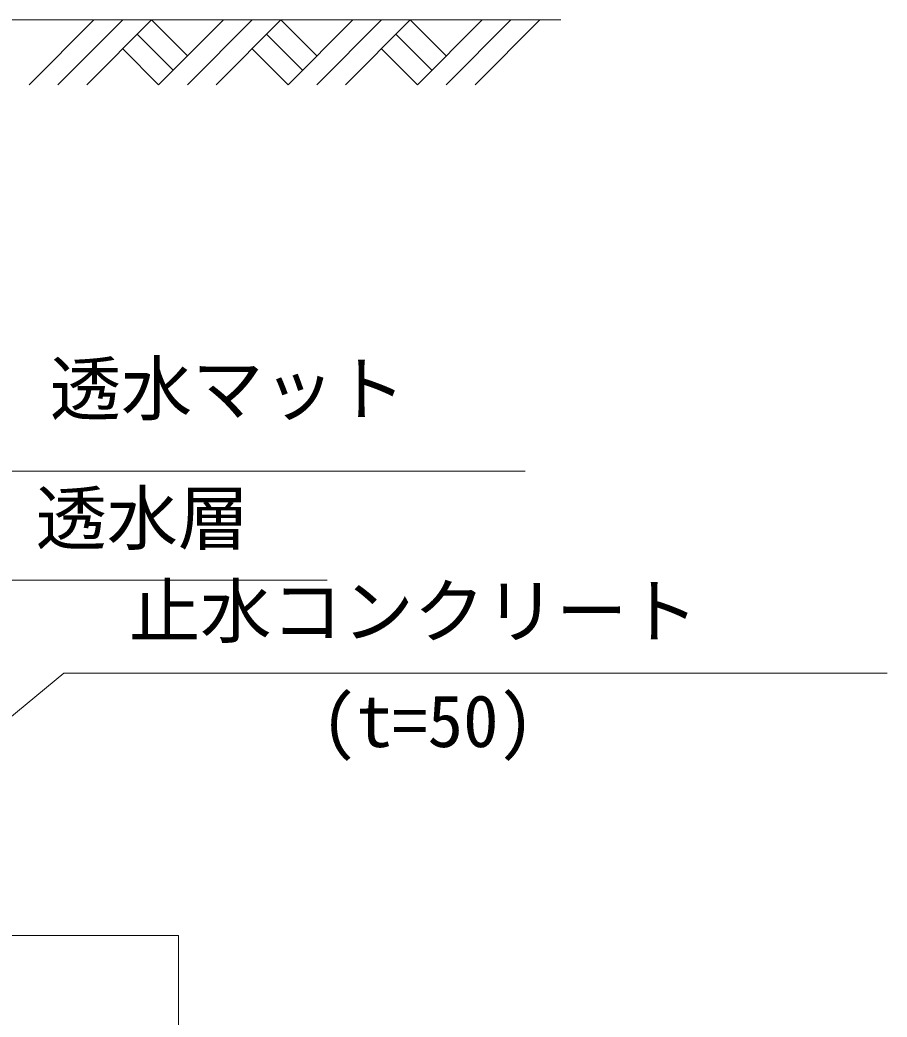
# Model space of a CAD drawing. Units: millimetres, scale not verified. Extents: x -1 to 252299, y 59402 to 118802.
# Drawn here: x 15217 to 19481, y 104651 to 109553 of the extents above; entities that cross this region are included whole.
import ezdxf
from ezdxf.enums import TextEntityAlignment as Align

# ---------------------------------------------------------------- set-up
doc = ezdxf.new("R2010")
doc.units = ezdxf.units.MM
doc.header["$LTSCALE"] = 300
for name, color, linetype, lineweight in [('D-DCR', 7, 'Continuous', 18), ('D-STR', 1, 'Continuous', 18), ('D-STR-HTXT', 7, 'Continuous', 18)]:
    doc.layers.add(name, color=color, linetype=linetype, lineweight=lineweight)
doc.styles.add('ＭＳ ゴシック', font='')
doc.styles.get('ＭＳ ゴシック').set_extended_font_data('MS Gothic')

msp = doc.modelspace()

# ---------------------------------------------------------------- linework, layer by layer
at = {"layer": 'D-DCR'}
for p, q in [((15262.9, 109234.6), (15581.1, 109552.8)), ((15404.3, 109234.6), (15722.5, 109552.8)), ((15545.7, 109234.6), (15863.9, 109552.8)), ((15863.9, 109552.8), (16040.7, 109376)), ((15899.3, 109234.6), (16217.5, 109552.8)), ((16040.7, 109234.6), (16358.9, 109552.8)), ((16182.1, 109234.6), (16500.3, 109552.8)), ((16500.3, 109552.8), (16677.1, 109376)), ((16535.7, 109234.6), (16853.9, 109552.8)), ((16677.1, 109234.6), (16995.3, 109552.8)), ((16818.5, 109234.6), (17136.7, 109552.8)), ((17136.7, 109552.8), (17313.5, 109376)), ((17172.1, 109234.6), (17490.3, 109552.8)), ((17313.5, 109234.6), (17631.7, 109552.8)), ((17454.9, 109234.6), (17773.1, 109552.8)), ((15793.2, 109482.1), (15970, 109305.3)), ((16429.6, 109482.1), (16606.4, 109305.3)), ((17066, 109482.1), (17242.8, 109305.3)), ((15722.5, 109411.4), (15899.3, 109234.6)), ((16358.9, 109411.4), (16535.7, 109234.6)), ((16995.3, 109411.4), (17172.1, 109234.6))]:
    msp.add_line(p, q, dxfattribs=at)
at = {"layer": 'D-STR'}
for p, q in [((13296.5, 109552.8), (17876.5, 109552.8)), ((13506.5, 105052.8), (15996.5, 105052.8)), ((15996.5, 105052.8), (15996.5, 104552.8))]:
    msp.add_line(p, q, dxfattribs=at)
at = {"layer": 'D-STR-HTXT'}
for p, q in [((13474.3, 107334), (17701.8, 107334)), ((14974.1, 106798.7), (16728.4, 106798.7)), ((14913.2, 105912.5), (15433.5, 106341.5)), ((15433.5, 106341.5), (19480.9, 106341.5))]:
    msp.add_line(p, q, dxfattribs=at)

# ---------------------------------------------------------------- texts
at = {"layer": 'D-STR-HTXT', "color": 1, "style": 'ＭＳ ゴシック'}
for s, p in [('透水マット', (15364.1, 107535.1)), ('透水層', (15294.1, 106898.7)), ('止水コンクリート', (15753.5, 106441.5)), ('(t=50)', (16698.1, 105901.4))]:
    msp.add_text(s, height=256.6, dxfattribs=at).set_placement(p, align=Align.BOTTOM_LEFT)

doc.saveas('drawing.dxf')
